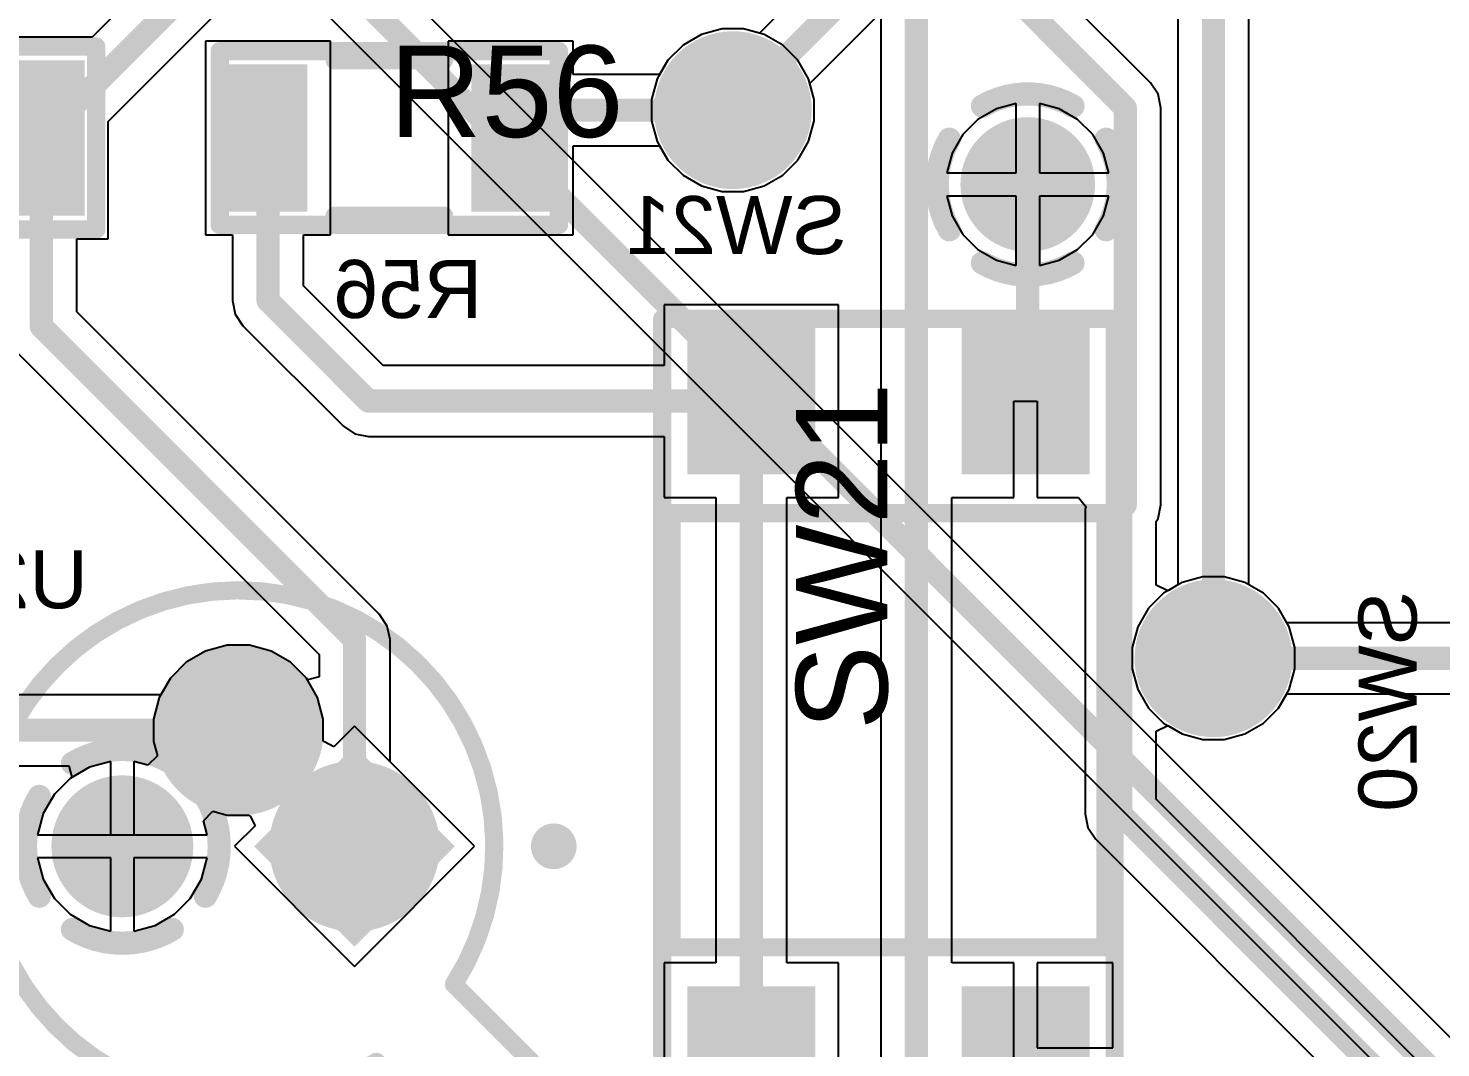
# Model space of a CAD drawing. Header units: inches. Extents: x -8.09 to -2.28, y -0.1 to 6.11.
# Drawn here: x -7.421 to -6.812, y 3.363 to 3.802 of the extents above; entities that cross this region are included whole.
import ezdxf

# ---------------------------------------------------------------- set-up
doc = ezdxf.new("R2010")
doc.units = ezdxf.units.IN
doc.header["$MEASUREMENT"] = 0
for name, color, linetype in [('BottomLayer', 5, 'Continuous'), ('BottomSolder', 6, 'Continuous'), ('InternalPlane1', 76, 'Continuous'), ('InternalPlane2', 16, 'Continuous'), ('Mechanical5', 56, 'Continuous'), ('MultiLayer', 9, 'Continuous'), ('PadHoleLayer', 156, 'Continuous'), ('TopLayer', 1, 'Continuous'), ('TopOverlay', 2, 'Continuous'), ('TopPaste', 8, 'Continuous'), ('TopSolder', 216, 'Continuous'), ('ViaHoleLayer', 16, 'Continuous')]:
    doc.layers.add(name, color=color, linetype=linetype)
doc.styles.add('Arial', font='', dxfattribs={"height": 0.2})
doc.styles.get('Arial').set_extended_font_data('Arial')

# ---------------------------------------------------------------- blocks, each defined once
blk = doc.blocks.new('NDV0003A_12')
at = {"layer": 'BottomLayer'}
blk.add_hatch(color=5, dxfattribs=at).paths.add_polyline_path([(-0.08758, 0), (-0.05, 0.03758), (-0.01242, 0), (-0.05, -0.03758)])
h = blk.add_hatch(color=5, dxfattribs=at)
edge = h.paths.add_edge_path()
edge.add_arc((0.05, 0), 0.02657, 0, 360)
h = blk.add_hatch(color=5, dxfattribs=at)
edge = h.paths.add_edge_path()
edge.add_arc((0, -0.05), 0.02657, 0, 360)
at = {"layer": 'BottomSolder'}
blk.add_hatch(color=6, dxfattribs=at).paths.add_polyline_path([(-0.09324, 0), (-0.05, 0.04324), (-0.00676, 0), (-0.05, -0.04324)])
h = blk.add_hatch(color=6, dxfattribs=at)
edge = h.paths.add_edge_path()
edge.add_arc((0.05, 0), 0.03057, 0, 360)
h = blk.add_hatch(color=6, dxfattribs=at)
edge = h.paths.add_edge_path()
edge.add_arc((0, -0.05), 0.03057, 0, 360)
at = {"layer": 'InternalPlane1'}
h = blk.add_hatch(color=76, dxfattribs=at)
edge = h.paths.add_edge_path()
edge.add_arc((-0.05, 0), 0.03673, 0, 360)
h = blk.add_hatch(color=76, dxfattribs=at)
edge = h.paths.add_edge_path()
edge.add_arc((0, -0.05), 0.03673, 0, 360)
at = {"layer": 'InternalPlane2'}
h = blk.add_hatch(color=16, dxfattribs=at)
edge = h.paths.add_edge_path()
edge.add_arc((-0.05, 0), 0.03673, 0, 360)
h = blk.add_hatch(color=16, dxfattribs=at)
edge = h.paths.add_edge_path()
edge.add_arc((0, -0.05), 0.03673, 0, 360)
at = {"layer": 'MultiLayer'}
blk.add_hatch(color=9, dxfattribs=at).paths.add_polyline_path([(-0.08758, 0), (-0.05, 0.03758), (-0.01242, 0), (-0.05, -0.03758)])
h = blk.add_hatch(color=9, dxfattribs=at)
edge = h.paths.add_edge_path()
edge.add_arc((0.05, 0), 0.02657, 0, 360)
h = blk.add_hatch(color=9, dxfattribs=at)
edge = h.paths.add_edge_path()
edge.add_arc((0, -0.05), 0.02657, 0, 360)
at = {"layer": 'PadHoleLayer'}
h = blk.add_hatch(color=156, dxfattribs=at)
edge = h.paths.add_edge_path()
edge.add_arc((-0.05, 0), 0.01673, 0, 360)
h = blk.add_hatch(color=156, dxfattribs=at)
edge = h.paths.add_edge_path()
edge.add_arc((0.05, 0), 0.01673, 0, 360)
h = blk.add_hatch(color=156, dxfattribs=at)
edge = h.paths.add_edge_path()
edge.add_arc((0, -0.05), 0.01673, 0, 360)
at = {"layer": 'TopLayer'}
blk.add_hatch(color=1, dxfattribs=at).paths.add_polyline_path([(-0.08758, 0), (-0.05, 0.03758), (-0.01242, 0), (-0.05, -0.03758)])
h = blk.add_hatch(color=1, dxfattribs=at)
edge = h.paths.add_edge_path()
edge.add_arc((0.05, 0), 0.02657, 0, 360)
h = blk.add_hatch(color=1, dxfattribs=at)
edge = h.paths.add_edge_path()
edge.add_arc((0, -0.05), 0.02657, 0, 360)
at = {"layer": 'TopSolder'}
blk.add_hatch(color=216, dxfattribs=at).paths.add_polyline_path([(-0.09324, 0), (-0.05, 0.04324), (-0.00676, 0), (-0.05, -0.04324)])
h = blk.add_hatch(color=216, dxfattribs=at)
edge = h.paths.add_edge_path()
edge.add_arc((0.05, 0), 0.03057, 0, 360)
h = blk.add_hatch(color=216, dxfattribs=at)
edge = h.paths.add_edge_path()
edge.add_arc((0, -0.05), 0.03057, 0, 360)
at = {"layer": 'InternalPlane1'}
for points in [[(0.02851, 0.03577, 0.01, 0.01, -0.277325), (0.07149, 0.03577, 0.01, 0.01, 0)], [(0.01423, -0.02149, 0.01, 0.01, -0.277325), (0.01423, 0.02149, 0.01, 0.01, 0)], [(0.08577, 0.02149, 0.01, 0.01, -0.277325), (0.08577, -0.02149, 0.01, 0.01, 0)], [(0.07149, -0.03577, 0.01, 0.01, -0.277325), (0.02851, -0.03577, 0.01, 0.01, 0)]]:
    blk.add_lwpolyline(points, format="xyseb", dxfattribs=at)
for points in [[(0.02601, 0.03577, 0.005, 0.005, 1), (0.03101, 0.03577, 0.005, 0.005, 1)], [(0.06899, 0.03577, 0.005, 0.005, 1), (0.07399, 0.03577, 0.005, 0.005, 1)], [(0.01173, 0.02149, 0.005, 0.005, 1), (0.01673, 0.02149, 0.005, 0.005, 1)], [(0.08327, 0.02149, 0.005, 0.005, 1), (0.08827, 0.02149, 0.005, 0.005, 1)], [(0.01173, -0.02149, 0.005, 0.005, 1), (0.01673, -0.02149, 0.005, 0.005, 1)], [(0.08327, -0.02149, 0.005, 0.005, 1), (0.08827, -0.02149, 0.005, 0.005, 1)], [(0.02601, -0.03577, 0.005, 0.005, 1), (0.03101, -0.03577, 0.005, 0.005, 1)], [(0.06899, -0.03577, 0.005, 0.005, 1), (0.07399, -0.03577, 0.005, 0.005, 1)]]:
    blk.add_lwpolyline(points, format="xyseb", close=True, dxfattribs=at)
at = {"layer": 'InternalPlane2'}
for points in [[(0.02851, 0.03577, 0.01, 0.01, -0.277325), (0.07149, 0.03577, 0.01, 0.01, 0)], [(0.01423, -0.02149, 0.01, 0.01, -0.277325), (0.01423, 0.02149, 0.01, 0.01, 0)], [(0.08577, 0.02149, 0.01, 0.01, -0.277325), (0.08577, -0.02149, 0.01, 0.01, 0)], [(0.07149, -0.03577, 0.01, 0.01, -0.277325), (0.02851, -0.03577, 0.01, 0.01, 0)]]:
    blk.add_lwpolyline(points, format="xyseb", dxfattribs=at)
for points in [[(0.02601, 0.03577, 0.005, 0.005, 1), (0.03101, 0.03577, 0.005, 0.005, 1)], [(0.06899, 0.03577, 0.005, 0.005, 1), (0.07399, 0.03577, 0.005, 0.005, 1)], [(0.01173, 0.02149, 0.005, 0.005, 1), (0.01673, 0.02149, 0.005, 0.005, 1)], [(0.08327, 0.02149, 0.005, 0.005, 1), (0.08827, 0.02149, 0.005, 0.005, 1)], [(0.01173, -0.02149, 0.005, 0.005, 1), (0.01673, -0.02149, 0.005, 0.005, 1)], [(0.08327, -0.02149, 0.005, 0.005, 1), (0.08827, -0.02149, 0.005, 0.005, 1)], [(0.02601, -0.03577, 0.005, 0.005, 1), (0.03101, -0.03577, 0.005, 0.005, 1)], [(0.06899, -0.03577, 0.005, 0.005, 1), (0.07399, -0.03577, 0.005, 0.005, 1)]]:
    blk.add_lwpolyline(points, format="xyseb", close=True, dxfattribs=at)
at = {"layer": 'TopOverlay'}
for points in [[(-0.09563, 0.12903, 0.00787, 0.00787, 0), (-0.12903, 0.09562, 0.00787, 0.00787, 0)], [(-0.05944, 0.09284, 0.00787, 0.00787, 0), (-0.09563, 0.12903, 0.00787, 0.00787, 0)], [(-0.05943, 0.09284, 0.00787, 0.00787, -9.22465), (-0.09284, 0.05943, 0.00787, 0.00787, 0)], [(-0.09284, 0.05943, 0.00787, 0.00787, 0), (-0.12903, 0.09562, 0.00787, 0.00787, 0)]]:
    blk.add_lwpolyline(points, format="xyseb", dxfattribs=at)
for points in [[(-0.09759, 0.12903, 0.00394, 0.00394, 1), (-0.09366, 0.12903, 0.00394, 0.00394, 1)], [(-0.09759, 0.12903, 0.00394, 0.00394, 1), (-0.09366, 0.12903, 0.00394, 0.00394, 1)], [(-0.131, 0.09562, 0.00394, 0.00394, 1), (-0.12706, 0.09562, 0.00394, 0.00394, 1)], [(-0.131, 0.09562, 0.00394, 0.00394, 1), (-0.12706, 0.09562, 0.00394, 0.00394, 1)], [(-0.0614, 0.09284, 0.00394, 0.00394, 1), (-0.05747, 0.09284, 0.00394, 0.00394, 1)], [(-0.0614, 0.09284, 0.00394, 0.00394, 1), (-0.05747, 0.09284, 0.00394, 0.00394, 1)], [(-0.09481, 0.05943, 0.00394, 0.00394, 1), (-0.09087, 0.05943, 0.00394, 0.00394, 1)], [(-0.09481, 0.05943, 0.00394, 0.00394, 1), (-0.09087, 0.05943, 0.00394, 0.00394, 1)], [(-0.13091, 0, 0.00984, 0.00984, 1), (-0.14075, 0, 0.00984, 0.00984, 1)], [(-0.14321, 0, 0.00492, 0.00492, 1), (-0.13829, 0, 0.00492, 0.00492, 1)], [(-0.13337, 0, 0.00492, 0.00492, 1), (-0.12844, 0, 0.00492, 0.00492, 1)]]:
    blk.add_lwpolyline(points, format="xyseb", close=True, dxfattribs=at)
blk = doc.blocks.new('FP_TL3305AF260QG_MFG_14')
at = {"layer": 'TopLayer'}
for points in [[(-0.17323, 0.08662), (-0.11024, 0.08662), (-0.11024, 0.0315), (-0.17323, 0.0315)], [(0.11024, 0.08662), (0.17323, 0.08662), (0.17323, 0.0315), (0.11024, 0.0315)], [(-0.17323, -0.0315), (-0.11024, -0.0315), (-0.11024, -0.08662), (-0.17323, -0.08662)], [(0.11024, -0.0315), (0.17323, -0.0315), (0.17323, -0.08662), (0.11024, -0.08662)]]:
    blk.add_hatch(color=1, dxfattribs=at).paths.add_polyline_path(points)
at = {"layer": 'TopPaste'}
for points in [[(-0.17323, 0.08662), (-0.11024, 0.08662), (-0.11024, 0.0315), (-0.17323, 0.0315)], [(0.11024, 0.08662), (0.17323, 0.08662), (0.17323, 0.0315), (0.11024, 0.0315)], [(-0.17323, -0.0315), (-0.11024, -0.0315), (-0.11024, -0.08662), (-0.17323, -0.08662)], [(0.11024, -0.0315), (0.17323, -0.0315), (0.17323, -0.08662), (0.11024, -0.08662)]]:
    blk.add_hatch(color=8, dxfattribs=at).paths.add_polyline_path(points)
at = {"layer": 'TopSolder'}
for points in [[(-0.17323, 0.08662), (-0.11024, 0.08662), (-0.11024, 0.0315), (-0.17323, 0.0315)], [(0.11024, 0.08662), (0.17323, 0.08662), (0.17323, 0.0315), (0.11024, 0.0315)], [(-0.17323, -0.0315), (-0.11024, -0.0315), (-0.11024, -0.08662), (-0.17323, -0.08662)], [(0.11024, -0.0315), (0.17323, -0.0315), (0.17323, -0.08662), (0.11024, -0.08662)]]:
    blk.add_hatch(color=216, dxfattribs=at).paths.add_polyline_path(points)
at = {"layer": 'Mechanical5'}
for points in [[(-0.17717, 0.09744, 0.00787, 0.00787, 0), (0.17717, 0.09744, 0.00787, 0.00787, 0)], [(-0.17717, 0.09744, 0.00787, 0.00787, 0), (-0.17717, -0.09744, 0.00787, 0.00787, 0)], [(0.17717, 0.09744, 0.00787, 0.00787, 0), (0.17717, -0.09744, 0.00787, 0.00787, 0)], [(-0.17717, -0.09744, 0.00787, 0.00787, 0), (0.17717, -0.09744, 0.00787, 0.00787, 0)]]:
    blk.add_lwpolyline(points, format="xyseb", dxfattribs=at)
for points in [[(-0.17913, 0.09744, 0.00394, 0.00394, 1), (-0.1752, 0.09744, 0.00394, 0.00394, 1)], [(-0.17913, 0.09744, 0.00394, 0.00394, 1), (-0.1752, 0.09744, 0.00394, 0.00394, 1)], [(0.1752, 0.09744, 0.00394, 0.00394, 1), (0.17913, 0.09744, 0.00394, 0.00394, 1)], [(0.1752, 0.09744, 0.00394, 0.00394, 1), (0.17913, 0.09744, 0.00394, 0.00394, 1)], [(-0.17913, -0.09744, 0.00394, 0.00394, 1), (-0.1752, -0.09744, 0.00394, 0.00394, 1)], [(-0.17913, -0.09744, 0.00394, 0.00394, 1), (-0.1752, -0.09744, 0.00394, 0.00394, 1)], [(0.1752, -0.09744, 0.00394, 0.00394, 1), (0.17913, -0.09744, 0.00394, 0.00394, 1)], [(0.1752, -0.09744, 0.00394, 0.00394, 1), (0.17913, -0.09744, 0.00394, 0.00394, 1)]]:
    blk.add_lwpolyline(points, format="xyseb", close=True, dxfattribs=at)
at = {"layer": 'TopOverlay'}
for points in [[(-0.0935, 0.0935, 0.00787, 0.00787, 0), (0.0935, 0.0935, 0.00787, 0.00787, 0)], [(-0.0935, 0.0935, 0.00787, 0.00787, 0), (-0.0935, -0.0935, 0.00787, 0.00787, 0)], [(0.0935, 0.0935, 0.00787, 0.00787, 0), (0.0935, -0.0935, 0.00787, 0.00787, 0)], [(-0.0935, -0.0935, 0.00787, 0.00787, 0), (0.0935, -0.0935, 0.00787, 0.00787, 0)]]:
    blk.add_lwpolyline(points, format="xyseb", dxfattribs=at)
for points in [[(-0.09547, 0.0935, 0.00394, 0.00394, 1), (-0.09154, 0.0935, 0.00394, 0.00394, 1)], [(-0.09547, 0.0935, 0.00394, 0.00394, 1), (-0.09154, 0.0935, 0.00394, 0.00394, 1)], [(0.09154, 0.0935, 0.00394, 0.00394, 1), (0.09547, 0.0935, 0.00394, 0.00394, 1)], [(0.09154, 0.0935, 0.00394, 0.00394, 1), (0.09547, 0.0935, 0.00394, 0.00394, 1)], [(-0.19193, -0.05906, 0.00984, 0.00984, 1), (-0.20177, -0.05906, 0.00984, 0.00984, 1)], [(-0.20423, -0.05906, 0.00492, 0.00492, 1), (-0.19931, -0.05906, 0.00492, 0.00492, 1)], [(-0.19439, -0.05906, 0.00492, 0.00492, 1), (-0.18947, -0.05906, 0.00492, 0.00492, 1)], [(-0.09547, -0.0935, 0.00394, 0.00394, 1), (-0.09154, -0.0935, 0.00394, 0.00394, 1)], [(-0.09547, -0.0935, 0.00394, 0.00394, 1), (-0.09154, -0.0935, 0.00394, 0.00394, 1)], [(0.09154, -0.0935, 0.00394, 0.00394, 1), (0.09547, -0.0935, 0.00394, 0.00394, 1)], [(0.09154, -0.0935, 0.00394, 0.00394, 1), (0.09547, -0.0935, 0.00394, 0.00394, 1)]]:
    blk.add_lwpolyline(points, format="xyseb", close=True, dxfattribs=at)
at = {"layer": 'Mechanical5', "style": 'Arial'}
blk.add_text('SW21', height=0.03937, dxfattribs=at).set_placement((0, 0.00044))
blk = doc.blocks.new('FP_RQ732B_IPC_C_35')
at = {"layer": 'TopLayer'}
for points in [[(-0.06914, 0.03173), (-0.03535, 0.03173), (-0.03535, -0.03173), (-0.06914, -0.03173)], [(0.03535, 0.03173), (0.06914, 0.03173), (0.06914, -0.03173), (0.03535, -0.03173)]]:
    blk.add_hatch(color=1, dxfattribs=at).paths.add_polyline_path(points)
at = {"layer": 'TopPaste'}
for points in [[(-0.06914, 0.03173), (-0.03535, 0.03173), (-0.03535, -0.03173), (-0.06914, -0.03173)], [(0.03535, 0.03173), (0.06914, 0.03173), (0.06914, -0.03173), (0.03535, -0.03173)]]:
    blk.add_hatch(color=8, dxfattribs=at).paths.add_polyline_path(points)
at = {"layer": 'TopSolder'}
for points in [[(-0.06914, 0.03173), (-0.03535, 0.03173), (-0.03535, -0.03173), (-0.06914, -0.03173)], [(0.03535, 0.03173), (0.06914, 0.03173), (0.06914, -0.03173), (0.03535, -0.03173)]]:
    blk.add_hatch(color=216, dxfattribs=at).paths.add_polyline_path(points)
at = {"layer": 'Mechanical5'}
for points in [[(-0.07307, 0.0374, 0.00787, 0.00787, 0), (0.07307, 0.0374, 0.00787, 0.00787, 0)], [(-0.07307, -0.0374, 0.00787, 0.00787, 0), (-0.07307, 0.0374, 0.00787, 0.00787, 0)], [(0.07307, -0.0374, 0.00787, 0.00787, 0), (0.07307, 0.0374, 0.00787, 0.00787, 0)], [(-0.07307, -0.0374, 0.00787, 0.00787, 0), (0.07307, -0.0374, 0.00787, 0.00787, 0)]]:
    blk.add_lwpolyline(points, format="xyseb", dxfattribs=at)
for points in [[(-0.07504, 0.0374, 0.00394, 0.00394, 1), (-0.07111, 0.0374, 0.00394, 0.00394, 1)], [(-0.07504, 0.0374, 0.00394, 0.00394, 1), (-0.07111, 0.0374, 0.00394, 0.00394, 1)], [(0.07111, 0.0374, 0.00394, 0.00394, 1), (0.07504, 0.0374, 0.00394, 0.00394, 1)], [(0.07111, 0.0374, 0.00394, 0.00394, 1), (0.07504, 0.0374, 0.00394, 0.00394, 1)], [(-0.07504, -0.0374, 0.00394, 0.00394, 1), (-0.07111, -0.0374, 0.00394, 0.00394, 1)], [(-0.07504, -0.0374, 0.00394, 0.00394, 1), (-0.07111, -0.0374, 0.00394, 0.00394, 1)], [(0.07111, -0.0374, 0.00394, 0.00394, 1), (0.07504, -0.0374, 0.00394, 0.00394, 1)], [(0.07111, -0.0374, 0.00394, 0.00394, 1), (0.07504, -0.0374, 0.00394, 0.00394, 1)]]:
    blk.add_lwpolyline(points, format="xyseb", close=True, dxfattribs=at)
at = {"layer": 'TopOverlay'}
for points in [[(-0.02354, 0.03346, 0.00787, 0.00787, 0), (0.02354, 0.03346, 0.00787, 0.00787, 0)], [(-0.02354, -0.03346, 0.00787, 0.00787, 0), (0.02354, -0.03346, 0.00787, 0.00787, 0)]]:
    blk.add_lwpolyline(points, format="xyseb", dxfattribs=at)
for points in [[(-0.02551, 0.03346, 0.00394, 0.00394, 1), (-0.02157, 0.03346, 0.00394, 0.00394, 1)], [(0.02157, 0.03346, 0.00394, 0.00394, 1), (0.02551, 0.03346, 0.00394, 0.00394, 1)], [(-0.02551, -0.03346, 0.00394, 0.00394, 1), (-0.02157, -0.03346, 0.00394, 0.00394, 1)], [(0.02157, -0.03346, 0.00394, 0.00394, 1), (0.02551, -0.03346, 0.00394, 0.00394, 1)]]:
    blk.add_lwpolyline(points, format="xyseb", close=True, dxfattribs=at)
at = {"layer": 'Mechanical5', "style": 'Arial'}
blk.add_text('R56', height=0.03937, dxfattribs=at).set_placement((0, 0.00044))
blk = doc.blocks.new('FP_C1206C_EB_MFG_159')
at = {"layer": 'TopLayer'}
for points in [[(-0.07382, 0.03346), (-0.03642, 0.03346), (-0.03642, -0.03346), (-0.07382, -0.03346)], [(0.03642, 0.03346), (0.07382, 0.03346), (0.07382, -0.03346), (0.03642, -0.03346)]]:
    blk.add_hatch(color=1, dxfattribs=at).paths.add_polyline_path(points)
at = {"layer": 'TopPaste'}
for points in [[(-0.07382, 0.03346), (-0.03642, 0.03346), (-0.03642, -0.03346), (-0.07382, -0.03346)], [(0.03642, 0.03346), (0.07382, 0.03346), (0.07382, -0.03346), (0.03642, -0.03346)]]:
    blk.add_hatch(color=8, dxfattribs=at).paths.add_polyline_path(points)
at = {"layer": 'TopSolder'}
for points in [[(-0.07382, 0.03346), (-0.03642, 0.03346), (-0.03642, -0.03346), (-0.07382, -0.03346)], [(0.03642, 0.03346), (0.07382, 0.03346), (0.07382, -0.03346), (0.03642, -0.03346)]]:
    blk.add_hatch(color=216, dxfattribs=at).paths.add_polyline_path(points)
at = {"layer": 'Mechanical5'}
for points in [[(0.07874, 0.03937, 0.00787, 0.00787, 0), (-0.07874, 0.03937, 0.00787, 0.00787, 0)], [(-0.07874, 0.03937, 0.00787, 0.00787, 0), (-0.07874, -0.03937, 0.00787, 0.00787, 0)], [(0.07874, 0.03937, 0.00787, 0.00787, 0), (0.07874, -0.03937, 0.00787, 0.00787, 0)], [(0.07874, -0.03937, 0.00787, 0.00787, 0), (-0.07874, -0.03937, 0.00787, 0.00787, 0)]]:
    blk.add_lwpolyline(points, format="xyseb", dxfattribs=at)
for points in [[(-0.08071, 0.03937, 0.00394, 0.00394, 1), (-0.07677, 0.03937, 0.00394, 0.00394, 1)], [(-0.08071, 0.03937, 0.00394, 0.00394, 1), (-0.07677, 0.03937, 0.00394, 0.00394, 1)], [(0.07677, 0.03937, 0.00394, 0.00394, 1), (0.08071, 0.03937, 0.00394, 0.00394, 1)], [(0.07677, 0.03937, 0.00394, 0.00394, 1), (0.08071, 0.03937, 0.00394, 0.00394, 1)], [(-0.08071, -0.03937, 0.00394, 0.00394, 1), (-0.07677, -0.03937, 0.00394, 0.00394, 1)], [(-0.08071, -0.03937, 0.00394, 0.00394, 1), (-0.07677, -0.03937, 0.00394, 0.00394, 1)], [(0.07677, -0.03937, 0.00394, 0.00394, 1), (0.08071, -0.03937, 0.00394, 0.00394, 1)], [(0.07677, -0.03937, 0.00394, 0.00394, 1), (0.08071, -0.03937, 0.00394, 0.00394, 1)]]:
    blk.add_lwpolyline(points, format="xyseb", close=True, dxfattribs=at)
at = {"layer": 'TopOverlay'}
for points in [[(0.02165, 0.03543, 0.00787, 0.00787, 0), (-0.02165, 0.03543, 0.00787, 0.00787, 0)], [(0.02165, -0.03543, 0.00787, 0.00787, 0), (-0.02165, -0.03543, 0.00787, 0.00787, 0)]]:
    blk.add_lwpolyline(points, format="xyseb", dxfattribs=at)
for points in [[(-0.02362, 0.03543, 0.00394, 0.00394, 1), (-0.01969, 0.03543, 0.00394, 0.00394, 1)], [(0.01969, 0.03543, 0.00394, 0.00394, 1), (0.02362, 0.03543, 0.00394, 0.00394, 1)], [(-0.02362, -0.03543, 0.00394, 0.00394, 1), (-0.01969, -0.03543, 0.00394, 0.00394, 1)], [(0.01969, -0.03543, 0.00394, 0.00394, 1), (0.02362, -0.03543, 0.00394, 0.00394, 1)]]:
    blk.add_lwpolyline(points, format="xyseb", close=True, dxfattribs=at)
at = {"layer": 'Mechanical5', "style": 'Arial'}
blk.add_text('C8', height=0.03937, dxfattribs=at).set_placement((0, 0.00044))

msp = doc.modelspace()

# ---------------------------------------------------------------- hatches: boundary and pattern name
at = {"layer": 'BottomLayer'}
h = msp.add_hatch(color=5, dxfattribs=at)
edge = h.paths.add_edge_path()
edge.add_arc((-7.117, 3.767), 0.025, 0, 360)
h = msp.add_hatch(color=5, dxfattribs=at)
edge = h.paths.add_edge_path()
edge.add_arc((-6.99, 3.735), 0.025, 0, 360)
h = msp.add_hatch(color=5, dxfattribs=at)
edge = h.paths.add_edge_path()
edge.add_arc((-6.91, 3.531), 0.025, 0, 360)
at = {"layer": 'BottomSolder'}
h = msp.add_hatch(color=6, dxfattribs=at)
edge = h.paths.add_edge_path()
edge.add_arc((-7.117, 3.767), 0.029, 0, 360)
h = msp.add_hatch(color=6, dxfattribs=at)
edge = h.paths.add_edge_path()
edge.add_arc((-6.99, 3.735), 0.029, 0, 360)
h = msp.add_hatch(color=6, dxfattribs=at)
edge = h.paths.add_edge_path()
edge.add_arc((-6.91, 3.531), 0.029, 0, 360)
at = {"layer": 'InternalPlane1'}
h = msp.add_hatch(color=76, dxfattribs=at)
edge = h.paths.add_edge_path()
edge.add_arc((-7.117, 3.767), 0.034, 0, 360)
h = msp.add_hatch(color=76, dxfattribs=at)
edge = h.paths.add_edge_path()
edge.add_arc((-6.91, 3.531), 0.034, 0, 360)
at = {"layer": 'InternalPlane2'}
h = msp.add_hatch(color=16, dxfattribs=at)
edge = h.paths.add_edge_path()
edge.add_arc((-7.117, 3.767), 0.034, 0, 360)
h = msp.add_hatch(color=16, dxfattribs=at)
edge = h.paths.add_edge_path()
edge.add_arc((-6.91, 3.531), 0.034, 0, 360)
at = {"layer": 'TopLayer'}
h = msp.add_hatch(color=1, dxfattribs=at)
edge = h.paths.add_edge_path()
edge.add_arc((-7.117, 3.767), 0.025, 0, 360)
h = msp.add_hatch(color=1, dxfattribs=at)
edge = h.paths.add_edge_path()
edge.add_arc((-6.99, 3.735), 0.025, 0, 360)
h = msp.add_hatch(color=1, dxfattribs=at)
edge = h.paths.add_edge_path()
edge.add_arc((-6.91, 3.531), 0.025, 0, 360)
at = {"layer": 'TopSolder'}
h = msp.add_hatch(color=216, dxfattribs=at)
edge = h.paths.add_edge_path()
edge.add_arc((-7.117, 3.767), 0.029, 0, 360)
h = msp.add_hatch(color=216, dxfattribs=at)
edge = h.paths.add_edge_path()
edge.add_arc((-6.99, 3.735), 0.029, 0, 360)
h = msp.add_hatch(color=216, dxfattribs=at)
edge = h.paths.add_edge_path()
edge.add_arc((-6.91, 3.531), 0.029, 0, 360)
at = {"layer": 'ViaHoleLayer'}
h = msp.add_hatch(color=16, dxfattribs=at)
edge = h.paths.add_edge_path()
edge.add_arc((-7.117, 3.767), 0.014, 0, 360)
h = msp.add_hatch(color=16, dxfattribs=at)
edge = h.paths.add_edge_path()
edge.add_arc((-6.99, 3.735), 0.014, 0, 360)
h = msp.add_hatch(color=16, dxfattribs=at)
edge = h.paths.add_edge_path()
edge.add_arc((-6.91, 3.531), 0.014, 0, 360)

# ---------------------------------------------------------------- linework, layer by layer
at = {"layer": 'BottomLayer'}
for p, q in [((-7.08385, 3.77852), (-6.75991, 4.10246)), ((-6.94122, 3.96441), (-7.10548, 3.80015)), ((-6.13446, 2.69409), (-7.37571, 3.93533)), ((-7.40181, 3.91819), (-6.13177, 2.64814)), ((-7.13051, 3.79961), (-7.13849, 3.79501)), ((-7.12161, 3.802), (-7.13051, 3.79961)), ((-7.11239, 3.802), (-7.12161, 3.802)), ((-7.10548, 3.80015), (-7.11239, 3.802)), ((-7.13849, 3.79501), (-7.14501, 3.78849)), ((-7.14501, 3.78849), (-7.14961, 3.78051)), ((-7.14961, 3.78051), (-7.152, 3.77161)), ((-7.082, 3.77161), (-7.08385, 3.77852)), ((-7.152, 3.77161), (-7.152, 3.76239)), ((-7.082, 3.76239), (-7.082, 3.77161)), ((-7.00351, 3.76761), (-7.01149, 3.76301)), ((-6.995, 3.76989), (-7.00351, 3.76761)), ((-6.995, 3.74), (-6.995, 3.76989)), ((-6.97649, 3.76761), (-6.985, 3.76989)), ((-6.985, 3.76989), (-6.985, 3.74)), ((-6.96851, 3.76301), (-6.97649, 3.76761)), ((-7.152, 3.76239), (-7.14961, 3.75349)), ((-7.08439, 3.75349), (-7.082, 3.76239)), ((-7.01149, 3.76301), (-7.01801, 3.75649)), ((-6.96199, 3.75649), (-6.96851, 3.76301)), ((-7.01801, 3.75649), (-7.02261, 3.74851)), ((-6.95739, 3.74851), (-6.96199, 3.75649)), ((-7.14961, 3.75349), (-7.14501, 3.74551)), ((-7.08899, 3.74551), (-7.08439, 3.75349)), ((-7.02261, 3.74851), (-7.02489, 3.74)), ((-6.95511, 3.74), (-6.95739, 3.74851)), ((-7.14501, 3.74551), (-7.13849, 3.73899)), ((-7.09551, 3.73899), (-7.08899, 3.74551)), ((-7.13849, 3.73899), (-7.13051, 3.73439)), ((-7.10349, 3.73439), (-7.09551, 3.73899)), ((-7.02489, 3.74), (-6.995, 3.74)), ((-6.985, 3.74), (-6.95511, 3.74)), ((-7.13051, 3.73439), (-7.12161, 3.732)), ((-7.12161, 3.732), (-7.11239, 3.732)), ((-7.11239, 3.732), (-7.10349, 3.73439)), ((-6.995, 3.73), (-7.02489, 3.73)), ((-7.02489, 3.73), (-7.02261, 3.72149)), ((-6.995, 3.70011), (-6.995, 3.73)), ((-6.95511, 3.73), (-6.985, 3.73)), ((-6.985, 3.73), (-6.985, 3.70011)), ((-6.95739, 3.72149), (-6.95511, 3.73)), ((-7.02261, 3.72149), (-7.01801, 3.71351)), ((-6.96199, 3.71351), (-6.95739, 3.72149)), ((-7.01801, 3.71351), (-7.01149, 3.70699)), ((-6.96851, 3.70699), (-6.96199, 3.71351)), ((-7.01149, 3.70699), (-7.00351, 3.70239)), ((-6.97649, 3.70239), (-6.96851, 3.70699)), ((-7.00351, 3.70239), (-6.995, 3.70011)), ((-6.985, 3.70011), (-6.97649, 3.70239)), ((-6.91461, 3.566), (-6.92351, 3.56361)), ((-6.90539, 3.566), (-6.91461, 3.566)), ((-6.89649, 3.56361), (-6.90539, 3.566)), ((-6.92351, 3.56361), (-6.93149, 3.55901)), ((-6.88851, 3.55901), (-6.89649, 3.56361)), ((-6.93149, 3.55901), (-6.93801, 3.55249)), ((-6.88199, 3.55249), (-6.88851, 3.55901)), ((-6.93801, 3.55249), (-6.94261, 3.54451)), ((-6.87842, 3.54629), (-6.88199, 3.55249)), ((-6.94261, 3.54451), (-6.945, 3.53561)), ((-5.638, 3.54629), (-6.87842, 3.54629)), ((-7.33482, 3.53657), (-7.34412, 3.53408)), ((-7.32518, 3.53657), (-7.33482, 3.53657)), ((-7.31588, 3.53408), (-7.32518, 3.53657)), ((-6.945, 3.53561), (-6.945, 3.52639)), ((-7.35246, 3.52927), (-7.35927, 3.52246)), ((-7.34412, 3.53408), (-7.35246, 3.52927)), ((-7.30754, 3.52927), (-7.31588, 3.53408)), ((-7.30073, 3.52246), (-7.30754, 3.52927)), ((-6.945, 3.52639), (-6.94261, 3.51749)), ((-7.35927, 3.52246), (-7.3634, 3.51529)), ((-7.29592, 3.51412), (-7.30073, 3.52246)), ((-6.94261, 3.51749), (-6.93801, 3.50951)), ((-7.3634, 3.51529), (-7.59783, 3.51529)), ((-7.29343, 3.50482), (-7.29592, 3.51412)), ((-6.88199, 3.50951), (-6.87842, 3.51571)), ((-6.87842, 3.51571), (-5.64433, 3.51571)), ((-7.29343, 3.49537), (-7.29343, 3.50482)), ((-6.93801, 3.50951), (-6.93149, 3.50299)), ((-6.88851, 3.50299), (-6.88199, 3.50951)), ((-7.28, 3.50172), (-7.28887, 3.49285)), ((-7.22828, 3.45), (-7.28, 3.50172)), ((-6.93149, 3.50299), (-6.92351, 3.49839)), ((-6.89649, 3.49839), (-6.88851, 3.50299)), ((-7.29298, 3.49496), (-7.29343, 3.49537)), ((-7.28887, 3.49285), (-7.29298, 3.49496)), ((-6.92351, 3.49839), (-6.91461, 3.496)), ((-6.91461, 3.496), (-6.90539, 3.496)), ((-6.90539, 3.496), (-6.89649, 3.49839)), ((-7.5915, 3.48471), (-7.40304, 3.48471)), ((-7.40304, 3.48471), (-7.4017, 3.47971)), ((-7.40246, 3.47927), (-7.40927, 3.47246)), ((-7.4017, 3.47971), (-7.40246, 3.47927)), ((-7.40927, 3.47246), (-7.41408, 3.46412)), ((-7.41408, 3.46412), (-7.41653, 3.455)), ((-7.34508, 3.461), (-7.341, 3.46508)), ((-7.341, 3.46508), (-7.33482, 3.46343)), ((-7.33482, 3.46343), (-7.32537, 3.46343)), ((-7.32537, 3.46343), (-7.32496, 3.46298)), ((-7.32496, 3.46298), (-7.32285, 3.45887)), ((-7.34347, 3.455), (-7.34508, 3.461)), ((-7.32285, 3.45887), (-7.33172, 3.45)), ((-7.41653, 3.455), (-7.38, 3.455)), ((-7.38, 3.455), (-7.34347, 3.455)), ((-7.33172, 3.45), (-7.28, 3.39828)), ((-7.28, 3.39828), (-7.22828, 3.45)), ((-7.385, 3.445), (-7.41653, 3.445)), ((-7.41653, 3.445), (-7.41408, 3.43588)), ((-7.385, 3.41347), (-7.385, 3.445)), ((-7.34347, 3.445), (-7.375, 3.445)), ((-7.375, 3.445), (-7.375, 3.41347)), ((-7.34592, 3.43588), (-7.34347, 3.445)), ((-7.41408, 3.43588), (-7.40927, 3.42754)), ((-7.35073, 3.42754), (-7.34592, 3.43588)), ((-7.40927, 3.42754), (-7.40246, 3.42073)), ((-7.35754, 3.42073), (-7.35073, 3.42754)), ((-7.40246, 3.42073), (-7.39412, 3.41592)), ((-7.36588, 3.41592), (-7.35754, 3.42073)), ((-7.39412, 3.41592), (-7.385, 3.41347)), ((-7.375, 3.41347), (-7.36588, 3.41592))]:
    msp.add_line(p, q, dxfattribs=at)
for points in [[(-7.117, 3.767, 0.01, 0.01, 0), (-6.74, 4.144, 0.01, 0.01, 0)], [(-7.391, 3.929, 0.01, 0.01, 0), (-6.11283, 2.65083, 0.01, 0.01, 0)], [(-6.91, 3.531, 0.01, 0.01, 0), (-5.638, 3.531, 0.01, 0.01, 0)], [(-7.59783, 3.5, 0.01, 0.01, 0), (-7.33, 3.5, 0.01, 0.01, 0)]]:
    msp.add_lwpolyline(points, format="xyseb", dxfattribs=at)
for points in [[(-7.1195, 3.767, 0.005, 0.005, 1), (-7.1145, 3.767, 0.005, 0.005, 1)], [(-6.9125, 3.531, 0.005, 0.005, 1), (-6.9075, 3.531, 0.005, 0.005, 1)], [(-7.3325, 3.5, 0.005, 0.005, 1), (-7.3275, 3.5, 0.005, 0.005, 1)]]:
    msp.add_lwpolyline(points, format="xyseb", close=True, dxfattribs=at)
at = {"layer": 'InternalPlane1'}
for points in [[(-7.0095, 3.76878, 0.01, 0.01, -0.267949), (-6.9705, 3.76878, 0.01, 0.01, 0)], [(-7.02377, 3.7155, 0.01, 0.01, -0.267949), (-7.02377, 3.7545, 0.01, 0.01, 0)], [(-6.95622, 3.7545, 0.01, 0.01, -0.267949), (-6.95622, 3.7155, 0.01, 0.01, 0)], [(-6.9705, 3.70122, 0.01, 0.01, -0.267949), (-7.0095, 3.70122, 0.01, 0.01, 0)]]:
    msp.add_lwpolyline(points, format="xyseb", dxfattribs=at)
for points in [[(-7.012, 3.76878, 0.005, 0.005, 1), (-7.007, 3.76878, 0.005, 0.005, 1)], [(-6.973, 3.76878, 0.005, 0.005, 1), (-6.968, 3.76878, 0.005, 0.005, 1)], [(-7.02628, 3.7545, 0.005, 0.005, 1), (-7.02128, 3.7545, 0.005, 0.005, 1)], [(-6.95873, 3.7545, 0.005, 0.005, 1), (-6.95373, 3.7545, 0.005, 0.005, 1)], [(-7.02628, 3.7155, 0.005, 0.005, 1), (-7.02128, 3.7155, 0.005, 0.005, 1)], [(-6.95873, 3.7155, 0.005, 0.005, 1), (-6.95373, 3.7155, 0.005, 0.005, 1)], [(-7.012, 3.70122, 0.005, 0.005, 1), (-7.007, 3.70122, 0.005, 0.005, 1)], [(-6.973, 3.70122, 0.005, 0.005, 1), (-6.968, 3.70122, 0.005, 0.005, 1)]]:
    msp.add_lwpolyline(points, format="xyseb", close=True, dxfattribs=at)
at = {"layer": 'InternalPlane2'}
for points in [[(-7.0095, 3.76878, 0.01, 0.01, -0.267949), (-6.9705, 3.76878, 0.01, 0.01, 0)], [(-7.02377, 3.7155, 0.01, 0.01, -0.267949), (-7.02377, 3.7545, 0.01, 0.01, 0)], [(-6.95622, 3.7545, 0.01, 0.01, -0.267949), (-6.95622, 3.7155, 0.01, 0.01, 0)], [(-6.9705, 3.70122, 0.01, 0.01, -0.267949), (-7.0095, 3.70122, 0.01, 0.01, 0)]]:
    msp.add_lwpolyline(points, format="xyseb", dxfattribs=at)
for points in [[(-7.012, 3.76878, 0.005, 0.005, 1), (-7.007, 3.76878, 0.005, 0.005, 1)], [(-6.973, 3.76878, 0.005, 0.005, 1), (-6.968, 3.76878, 0.005, 0.005, 1)], [(-7.02628, 3.7545, 0.005, 0.005, 1), (-7.02128, 3.7545, 0.005, 0.005, 1)], [(-6.95873, 3.7545, 0.005, 0.005, 1), (-6.95373, 3.7545, 0.005, 0.005, 1)], [(-7.02628, 3.7155, 0.005, 0.005, 1), (-7.02128, 3.7155, 0.005, 0.005, 1)], [(-6.95873, 3.7155, 0.005, 0.005, 1), (-6.95373, 3.7155, 0.005, 0.005, 1)], [(-7.012, 3.70122, 0.005, 0.005, 1), (-7.007, 3.70122, 0.005, 0.005, 1)], [(-6.973, 3.70122, 0.005, 0.005, 1), (-6.968, 3.70122, 0.005, 0.005, 1)]]:
    msp.add_lwpolyline(points, format="xyseb", close=True, dxfattribs=at)
at = {"layer": 'TopLayer'}
for p, q in [((-7.38618, 3.76207), (-7.15855, 3.98971)), ((-7.05329, 3.96941), (-7.05329, 3.04803)), ((-7.24995, 3.94156), (-7.39305, 3.79846)), ((-6.89471, 3.56258), (-6.89471, 3.881)), ((-6.92529, 3.87467), (-6.92529, 3.56258)), ((-6.93719, 3.77881), (-6.99471, 3.83633)), ((-7.39305, 3.79846), (-7.44358, 3.79846)), ((-7.29035, 3.79673), (-7.34414, 3.79673)), ((-7.34414, 3.79673), (-7.34414, 3.71327)), ((-7.29035, 3.71327), (-7.29035, 3.79673)), ((-7.18586, 3.79673), (-7.23965, 3.79673)), ((-7.23965, 3.79673), (-7.23965, 3.71327)), ((-7.18586, 3.78229), (-7.18586, 3.79673)), ((-7.13051, 3.79961), (-7.13849, 3.79501)), ((-7.12161, 3.802), (-7.13051, 3.79961)), ((-7.11239, 3.802), (-7.12161, 3.802)), ((-7.10349, 3.79961), (-7.11239, 3.802)), ((-7.09551, 3.79501), (-7.10349, 3.79961)), ((-7.13849, 3.79501), (-7.14501, 3.78849)), ((-7.08899, 3.78849), (-7.09551, 3.79501)), ((-7.14501, 3.78849), (-7.14858, 3.78229)), ((-7.08439, 3.78051), (-7.08899, 3.78849)), ((-7.14858, 3.78229), (-7.18586, 3.78229)), ((-7.082, 3.77161), (-7.08439, 3.78051)), ((-6.93387, 3.77385), (-6.93719, 3.77881)), ((-6.93271, 3.768), (-6.93387, 3.77385)), ((-7.082, 3.76239), (-7.082, 3.77161)), ((-6.93271, 3.597), (-6.93271, 3.768)), ((-7.38618, 3.71154), (-7.38618, 3.76207)), ((-7.08439, 3.75349), (-7.082, 3.76239)), ((-7.18586, 3.71327), (-7.18586, 3.75171)), ((-7.18586, 3.75171), (-7.14858, 3.75171)), ((-7.14858, 3.75171), (-7.14501, 3.74551)), ((-7.08899, 3.74551), (-7.08439, 3.75349)), ((-7.14501, 3.74551), (-7.13849, 3.73899)), ((-7.09551, 3.73899), (-7.08899, 3.74551)), ((-7.13849, 3.73899), (-7.13051, 3.73439)), ((-7.10349, 3.73439), (-7.09551, 3.73899)), ((-7.13051, 3.73439), (-7.12161, 3.732)), ((-7.12161, 3.732), (-7.11239, 3.732)), ((-7.11239, 3.732), (-7.10349, 3.73439)), ((-7.39959, 3.68022), (-7.39959, 3.71154)), ((-7.39959, 3.71154), (-7.38618, 3.71154)), ((-7.34414, 3.71327), (-7.33254, 3.71327)), ((-7.33254, 3.71327), (-7.33254, 3.685)), ((-7.30195, 3.69133), (-7.30195, 3.71327)), ((-7.30195, 3.71327), (-7.29035, 3.71327)), ((-7.23965, 3.71327), (-7.18586, 3.71327)), ((-7.26764, 3.65703), (-7.30195, 3.69133)), ((-7.33254, 3.685), (-7.33137, 3.67915)), ((-7.0715, 3.68323), (-7.14661, 3.68323)), ((-7.14661, 3.68323), (-7.14661, 3.65703)), ((-7.0715, 3.60024), (-7.0715, 3.68323)), ((-7.26919, 3.54981), (-7.39959, 3.68022)), ((-7.33137, 3.67915), (-7.32806, 3.67419)), ((-7.32806, 3.67419), (-7.28479, 3.63092)), ((-7.4257, 3.66307), (-7.29529, 3.53267)), ((-7.14661, 3.65703), (-7.26764, 3.65703)), ((-6.99594, 3.60024), (-6.99594, 3.64173)), ((-6.99594, 3.64173), (-6.98594, 3.64173)), ((-6.98594, 3.64173), (-6.98594, 3.60024)), ((-7.28479, 3.63092), (-7.27983, 3.6276)), ((-7.27983, 3.6276), (-7.27398, 3.62644)), ((-7.27398, 3.62644), (-7.14661, 3.62644)), ((-7.14661, 3.62644), (-7.14661, 3.60024)), ((-7.14661, 3.60024), (-7.12435, 3.60024)), ((-7.12435, 3.60024), (-7.12435, 3.39976)), ((-7.09376, 3.39976), (-7.09376, 3.60024)), ((-7.09376, 3.60024), (-7.0715, 3.60024)), ((-7.02271, 3.39976), (-7.02271, 3.60024)), ((-7.02271, 3.60024), (-6.99594, 3.60024)), ((-6.98594, 3.60024), (-6.96819, 3.60024)), ((-6.96819, 3.60024), (-6.96502, 3.59637)), ((-6.96502, 3.59637), (-6.96529, 3.595)), ((-6.93387, 3.59115), (-6.93271, 3.597)), ((-6.96529, 3.595), (-6.96529, 3.464)), ((-6.93471, 3.5899), (-6.93387, 3.59115)), ((-6.93471, 3.5624), (-6.93471, 3.5899)), ((-6.92971, 3.56004), (-6.93471, 3.5624)), ((-6.92529, 3.56258), (-6.92971, 3.56004)), ((-6.88851, 3.55901), (-6.89471, 3.56258)), ((-6.88199, 3.55249), (-6.88851, 3.55901)), ((-7.26587, 3.54485), (-7.26919, 3.54981)), ((-6.87739, 3.54451), (-6.88199, 3.55249)), ((-7.26471, 3.539), (-7.26587, 3.54485)), ((-6.875, 3.53561), (-6.87739, 3.54451)), ((-7.33482, 3.53657), (-7.34412, 3.53408)), ((-7.32518, 3.53657), (-7.33482, 3.53657)), ((-7.31588, 3.53408), (-7.32518, 3.53657)), ((-7.26471, 3.48643), (-7.26471, 3.539)), ((-6.875, 3.52639), (-6.875, 3.53561)), ((-7.35246, 3.52927), (-7.35927, 3.52246)), ((-7.34412, 3.53408), (-7.35246, 3.52927)), ((-7.30754, 3.52927), (-7.31588, 3.53408)), ((-7.30073, 3.52246), (-7.30754, 3.52927)), ((-7.29529, 3.53267), (-7.29529, 3.52304)), ((-7.29529, 3.52304), (-7.30029, 3.5217)), ((-6.87739, 3.51749), (-6.875, 3.52639)), ((-7.35927, 3.52246), (-7.36408, 3.51412)), ((-7.30029, 3.5217), (-7.30073, 3.52246)), ((-6.88199, 3.50951), (-6.87739, 3.51749)), ((-7.36408, 3.51412), (-7.36657, 3.50482)), ((-7.36657, 3.50482), (-7.36657, 3.49518)), ((-6.88851, 3.50299), (-6.88199, 3.50951)), ((-6.93471, 3.4996), (-6.92971, 3.50196)), ((-6.93471, 3.47033), (-6.93471, 3.4996)), ((-6.92971, 3.50196), (-6.92351, 3.49839)), ((-6.89649, 3.49839), (-6.88851, 3.50299)), ((-7.36657, 3.49518), (-7.36492, 3.489)), ((-6.92351, 3.49839), (-6.91461, 3.496)), ((-6.91461, 3.496), (-6.90539, 3.496)), ((-6.90539, 3.496), (-6.89649, 3.49839)), ((-7.385, 3.48653), (-7.39412, 3.48408)), ((-7.385, 3.455), (-7.385, 3.48653)), ((-7.369, 3.48492), (-7.375, 3.48653)), ((-7.375, 3.48653), (-7.375, 3.455)), ((-7.36492, 3.489), (-7.369, 3.48492)), ((-7.22828, 3.45), (-7.26471, 3.48643)), ((-7.39412, 3.48408), (-7.40246, 3.47927)), ((-7.40246, 3.47927), (-7.40927, 3.47246)), ((-7.40927, 3.47246), (-7.41408, 3.46412)), ((-6.79957, 3.3352), (-6.93471, 3.47033)), ((-7.41408, 3.46412), (-7.41653, 3.455)), ((-7.34508, 3.461), (-7.341, 3.46508)), ((-7.341, 3.46508), (-7.33482, 3.46343)), ((-7.33482, 3.46343), (-7.32537, 3.46343)), ((-7.32537, 3.46343), (-7.32496, 3.46298)), ((-7.32496, 3.46298), (-7.32285, 3.45887)), ((-6.96529, 3.464), (-6.96413, 3.45815)), ((-7.34347, 3.455), (-7.34508, 3.461)), ((-7.32285, 3.45887), (-7.33172, 3.45)), ((-6.96413, 3.45815), (-6.96081, 3.45319)), ((-7.41653, 3.455), (-7.385, 3.455)), ((-7.375, 3.455), (-7.34347, 3.455)), ((-7.33172, 3.45), (-7.28, 3.39828)), ((-7.28, 3.39828), (-7.22828, 3.45)), ((-6.96081, 3.45319), (-6.71954, 3.21191)), ((-7.385, 3.445), (-7.41653, 3.445)), ((-7.41653, 3.445), (-7.41408, 3.43588)), ((-7.385, 3.41347), (-7.385, 3.445)), ((-7.34347, 3.445), (-7.375, 3.445)), ((-7.375, 3.445), (-7.375, 3.41347)), ((-7.34592, 3.43588), (-7.34347, 3.445)), ((-7.41408, 3.43588), (-7.40927, 3.42754)), ((-7.35073, 3.42754), (-7.34592, 3.43588)), ((-7.40927, 3.42754), (-7.40246, 3.42073)), ((-7.35754, 3.42073), (-7.35073, 3.42754)), ((-7.40246, 3.42073), (-7.39412, 3.41592)), ((-7.36588, 3.41592), (-7.35754, 3.42073)), ((-7.39412, 3.41592), (-7.385, 3.41347)), ((-7.375, 3.41347), (-7.36588, 3.41592)), ((-7.12435, 3.39976), (-7.14661, 3.39976)), ((-7.14661, 3.39976), (-7.14661, 3.31677)), ((-7.0715, 3.39976), (-7.09376, 3.39976)), ((-7.0715, 3.31677), (-7.0715, 3.39976)), ((-6.99594, 3.39976), (-7.02271, 3.39976)), ((-6.99594, 3.35827), (-6.99594, 3.39976)), ((-6.95338, 3.39976), (-6.98594, 3.39976)), ((-6.98594, 3.39976), (-6.98594, 3.36327)), ((-6.95338, 3.36327), (-6.95338, 3.39976)), ((-6.98594, 3.36327), (-6.95338, 3.36327))]:
    msp.add_line(p, q, dxfattribs=at)
for points in [[(-7.038, 3.044, 0.01, 0.01, 0), (-7.038, 4.046, 0.01, 0.01, 0)], [(-7.41488, 3.755, 0.01, 0.01, 0), (-7.16488, 4.005, 0.01, 0.01, 0)], [(-6.91, 3.531, 0.01, 0.01, 0), (-6.91, 3.881, 0.01, 0.01, 0)], [(-7.01, 3.83, 0.01, 0.01, 0), (-6.948, 3.768, 0.01, 0.01, 0)], [(-6.948, 3.597, 0.01, 0.01, 0), (-6.948, 3.768, 0.01, 0.01, 0)], [(-7.21276, 3.767, 0.01, 0.01, 0), (-7.117, 3.767, 0.01, 0.01, 0)], [(-7.21276, 3.755, 0.01, 0.01, 0), (-7.21276, 3.767, 0.01, 0.01, 0)], [(-7.41488, 3.67388, 0.01, 0.01, 0), (-7.41488, 3.755, 0.01, 0.01, 0)], [(-7.31724, 3.685, 0.01, 0.01, 0), (-7.31724, 3.755, 0.01, 0.01, 0)], [(-6.99, 3.64268, 0.01, 0.01, 0), (-6.99, 3.735, 0.01, 0.01, 0)], [(-7.31724, 3.685, 0.01, 0.01, 0), (-7.27398, 3.64173, 0.01, 0.01, 0)], [(-7.41488, 3.67388, 0.01, 0.01, 0), (-7.28, 3.539, 0.01, 0.01, 0)], [(-7.27398, 3.64173, 0.01, 0.01, 0), (-7.10906, 3.64173, 0.01, 0.01, 0)], [(-7.10906, 3.35827, 0.01, 0.01, 0), (-7.10906, 3.64173, 0.01, 0.01, 0)], [(-6.99094, 3.64173, 0.01, 0.01, 0), (-6.99, 3.64268, 0.01, 0.01, 0)], [(-6.95, 3.595, 0.01, 0.01, 0), (-6.948, 3.597, 0.01, 0.01, 0)], [(-6.95, 3.464, 0.01, 0.01, 0), (-6.95, 3.595, 0.01, 0.01, 0)], [(-7.28, 3.45, 0.01, 0.01, 0), (-7.28, 3.539, 0.01, 0.01, 0)], [(-6.95, 3.464, 0.01, 0.01, 0), (-6.701, 3.215, 0.01, 0.01, 0)], [(-6.99094, 3.35827, 0.01, 0.01, 0), (-6.985, 3.35232, 0.01, 0.01, 0)]]:
    msp.add_lwpolyline(points, format="xyseb", dxfattribs=at)
for points in [[(-6.9505, 3.768, 0.005, 0.005, 1), (-6.9455, 3.768, 0.005, 0.005, 1)], [(-6.9505, 3.768, 0.005, 0.005, 1), (-6.9455, 3.768, 0.005, 0.005, 1)], [(-7.21526, 3.767, 0.005, 0.005, 1), (-7.21026, 3.767, 0.005, 0.005, 1)], [(-7.21526, 3.767, 0.005, 0.005, 1), (-7.21026, 3.767, 0.005, 0.005, 1)], [(-7.1195, 3.767, 0.005, 0.005, 1), (-7.1145, 3.767, 0.005, 0.005, 1)], [(-7.41738, 3.755, 0.005, 0.005, 1), (-7.41238, 3.755, 0.005, 0.005, 1)], [(-7.41738, 3.755, 0.005, 0.005, 1), (-7.41238, 3.755, 0.005, 0.005, 1)], [(-7.31974, 3.755, 0.005, 0.005, 1), (-7.31474, 3.755, 0.005, 0.005, 1)], [(-7.21526, 3.755, 0.005, 0.005, 1), (-7.21026, 3.755, 0.005, 0.005, 1)], [(-6.9925, 3.735, 0.005, 0.005, 1), (-6.9875, 3.735, 0.005, 0.005, 1)], [(-7.31974, 3.685, 0.005, 0.005, 1), (-7.31474, 3.685, 0.005, 0.005, 1)], [(-7.31974, 3.685, 0.005, 0.005, 1), (-7.31474, 3.685, 0.005, 0.005, 1)], [(-7.41738, 3.67388, 0.005, 0.005, 1), (-7.41238, 3.67388, 0.005, 0.005, 1)], [(-7.41738, 3.67388, 0.005, 0.005, 1), (-7.41238, 3.67388, 0.005, 0.005, 1)], [(-7.27648, 3.64173, 0.005, 0.005, 1), (-7.27148, 3.64173, 0.005, 0.005, 1)], [(-7.27648, 3.64173, 0.005, 0.005, 1), (-7.27148, 3.64173, 0.005, 0.005, 1)], [(-7.11156, 3.64173, 0.005, 0.005, 1), (-7.10656, 3.64173, 0.005, 0.005, 1)], [(-7.11156, 3.64173, 0.005, 0.005, 1), (-7.10656, 3.64173, 0.005, 0.005, 1)], [(-6.99344, 3.64173, 0.005, 0.005, 1), (-6.98844, 3.64173, 0.005, 0.005, 1)], [(-6.9925, 3.64268, 0.005, 0.005, 1), (-6.9875, 3.64268, 0.005, 0.005, 1)], [(-6.9925, 3.64268, 0.005, 0.005, 1), (-6.9875, 3.64268, 0.005, 0.005, 1)], [(-6.9525, 3.595, 0.005, 0.005, 1), (-6.9475, 3.595, 0.005, 0.005, 1)], [(-6.9525, 3.595, 0.005, 0.005, 1), (-6.9475, 3.595, 0.005, 0.005, 1)], [(-6.9505, 3.597, 0.005, 0.005, 1), (-6.9455, 3.597, 0.005, 0.005, 1)], [(-6.9505, 3.597, 0.005, 0.005, 1), (-6.9455, 3.597, 0.005, 0.005, 1)], [(-7.2825, 3.539, 0.005, 0.005, 1), (-7.2775, 3.539, 0.005, 0.005, 1)], [(-7.2825, 3.539, 0.005, 0.005, 1), (-7.2775, 3.539, 0.005, 0.005, 1)], [(-6.9125, 3.531, 0.005, 0.005, 1), (-6.9075, 3.531, 0.005, 0.005, 1)], [(-6.9525, 3.464, 0.005, 0.005, 1), (-6.9475, 3.464, 0.005, 0.005, 1)], [(-6.9525, 3.464, 0.005, 0.005, 1), (-6.9475, 3.464, 0.005, 0.005, 1)], [(-7.2825, 3.45, 0.005, 0.005, 1), (-7.2775, 3.45, 0.005, 0.005, 1)], [(-7.11156, 3.35827, 0.005, 0.005, 1), (-7.10656, 3.35827, 0.005, 0.005, 1)], [(-6.99344, 3.35827, 0.005, 0.005, 1), (-6.98844, 3.35827, 0.005, 0.005, 1)]]:
    msp.add_lwpolyline(points, format="xyseb", close=True, dxfattribs=at)

# ---------------------------------------------------------------- block references
for name, p, rotation in [('FP_C1206C_EB_MFG_159', (-7.47, 3.755), 180), ('FP_TL3305AF260QG_MFG_14', (-7.05, 3.5), 90), ('NDV0003A_12', (-7.33, 3.45), 180)]:
    msp.add_blockref(name, p, dxfattribs=dict(rotation=rotation))
msp.add_blockref('FP_RQ732B_IPC_C_35', (-7.265, 3.755))

# ---------------------------------------------------------------- texts
at = {"layer": 'TopOverlay', "style": 'Arial', "text_generation_flag": 2}
for s, p in [('SW21', (-7.068, 3.705)), ('R56', (-7.22501, 3.6775)), ('U2', (-7.39489, 3.5525))]:
    msp.add_text(s, height=0.025, dxfattribs=at).set_placement(p)
msp.add_text('SW20', height=0.025, rotation=90, dxfattribs=at).set_placement((-6.8225, 3.55999))

doc.saveas('drawing.dxf')
